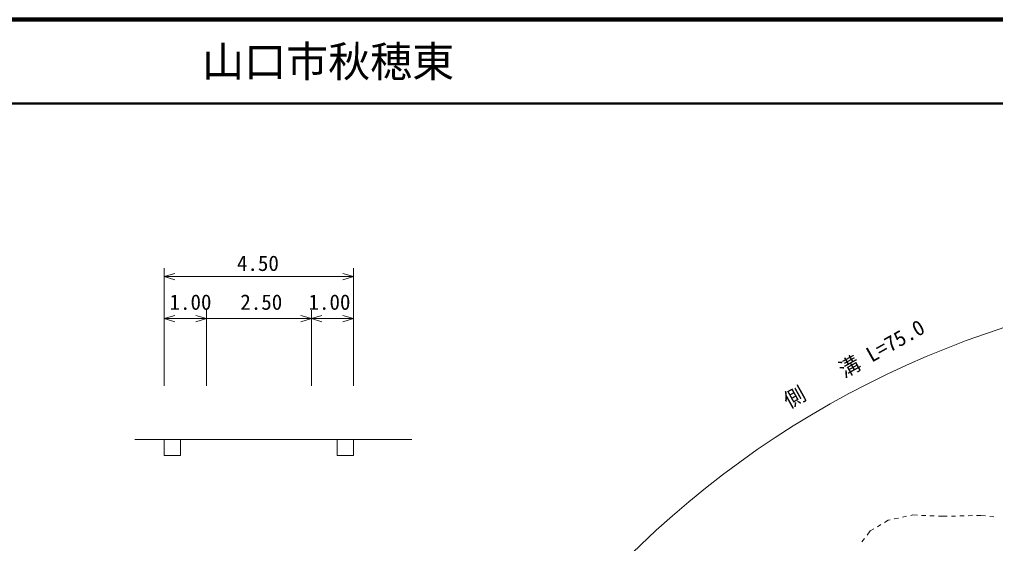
# Model space of a CAD drawing. Units: millimetres, scale not verified, with parts at other scales. Extents: x 40000 to 680000, y 20000 to 380000.
# Drawn here: x 383314 to 499419, y 317634 to 380000 of the extents above; entities that cross this region are included whole.
import ezdxf
from ezdxf.enums import TextEntityAlignment as Align

# ---------------------------------------------------------------- set-up
doc = ezdxf.new("R2010")
doc.units = ezdxf.units.MM
doc.header["$LTSCALE"] = 1000
for name, color, linetype, lineweight in [('M-BGD', 7, 'Continuous', 13), ('M-STR-HTXT', 7, 'Continuous', 13), ('M-TTL', 2, 'Continuous', 140), ('M-TTL-LINE', 7, 'Continuous', 50)]:
    doc.layers.add(name, color=color, linetype=linetype, lineweight=lineweight)
doc.layers.add('M-TTL-TXT', color=7, linetype='Continuous')
doc.styles.add('ＭＳ ゴシック', font='')
doc.styles.get('ＭＳ ゴシック').set_extended_font_data('MS Gothic')

msp = doc.modelspace()

# ---------------------------------------------------------------- linework, layer by layer
at = {"layer": 'M-BGD'}
for p, q in [((397025, 330000), (430000, 330000)), ((400541, 330000), (400541, 328105)), ((402472, 328105), (402472, 330000)), ((421111, 330000), (421111, 328105)), ((423041, 330000), (421111, 330000)), ((423041, 328105), (423041, 330000)), ((400541, 328105), (402472, 328105)), ((421111, 328105), (423041, 328105)), ((487864, 320658), (487376, 320554)), ((488842, 320868), (488353, 320763)), ((489583, 321027), (489331, 320973)), ((490124, 321003), (489583, 321027)), ((491123, 320959), (490623, 320981)), ((492122, 320915), (491622, 320937)), ((493163, 320869), (492622, 320893)), ((493677, 320881), (493163, 320869)), ((494676, 320904), (494177, 320892)), ((495676, 320927), (495176, 320916)), ((496676, 320950), (496176, 320939)), ((497690, 320974), (497176, 320962)), ((498238, 320909), (497690, 320974)), ((499231, 320793), (498735, 320851)), ((484939, 319377), (484529, 319131)), ((485796, 319892), (485368, 319635)), ((486635, 320395), (486225, 320149)), ((486887, 320449), (486635, 320395)), ((483840, 318230), (483537, 317832)), ((484529, 319131), (484144, 318627))]:
    msp.add_line(p, q, dxfattribs=at)
msp.add_open_spline([(484066, 295035), (486431, 297852), (487140, 298597), (488892, 301047), (489431, 301800), (489701, 302245), (490246, 302994), (493621, 307629), (495866, 309954), (499560, 314339), (500949, 315988), (501871, 316791), (503200, 318488), (504281, 319868), (504636, 320369), (505825, 322129)], degree=3, knots=[0, 0, 0, 0, 1, 1, 1, 2, 2, 2, 3, 3, 3, 4, 4, 4, 5, 5, 5, 5], dxfattribs=at)
at = {"layer": 'M-STR-HTXT'}
for p, q in [((400541, 336395), (400541, 350398)), ((400541, 349398), (401791, 349773)), ((423041, 349398), (421791, 349773)), ((423041, 336395), (423041, 350398)), ((400541, 349398), (423041, 349398)), ((400541, 349398), (401791, 349023)), ((423041, 349398), (421791, 349023)), ((405541, 336395), (405541, 345398)), ((418041, 336395), (418041, 345398)), ((400541, 344398), (401791, 344773)), ((400541, 344398), (418041, 344398)), ((400541, 344398), (401791, 344023)), ((405541, 344398), (404291, 344773)), ((405541, 344398), (404291, 344023)), ((418041, 344398), (416791, 344773)), ((418041, 344398), (416791, 344023)), ((418041, 344398), (419291, 344773)), ((418041, 344398), (423041, 344398)), ((418041, 344398), (419291, 344023)), ((423041, 344398), (421791, 344773)), ((423041, 344398), (421791, 344023))]:
    msp.add_line(p, q, dxfattribs=at)
msp.add_arc((535237, 236183), 112673, 97.31777, 139.10877, dxfattribs=at)
at = {"layer": 'M-TTL'}
msp.add_line((680000, 380000), (40000, 380000), dxfattribs=at)
at = {"layer": 'M-TTL-LINE'}
msp.add_line((40000, 370000), (680000, 370000), dxfattribs=at)

# ---------------------------------------------------------------- texts
at = {"layer": 'M-STR-HTXT', "style": 'ＭＳ ゴシック'}
for s, p in [('4.50', (411674, 349523)), ('1.00', (403655, 344898)), ('2.50', (412076, 344898)), ('1.00', (420188, 344898))]:
    msp.add_text(s, height=1833, dxfattribs=at).set_placement(p, align=Align.BOTTOM_CENTER)
msp.add_text('側\u3000\u3000溝 L=75.0', height=1833, rotation=29.206, dxfattribs=at).set_placement((483305, 337734), align=Align.BOTTOM_CENTER)
at = {"layer": 'M-TTL-TXT', "style": 'ＭＳ ゴシック'}
msp.add_text('山口市秋穂東', height=3666, dxfattribs=at).set_placement((405024, 375000), align=Align.MIDDLE_LEFT)

doc.saveas('drawing.dxf')
